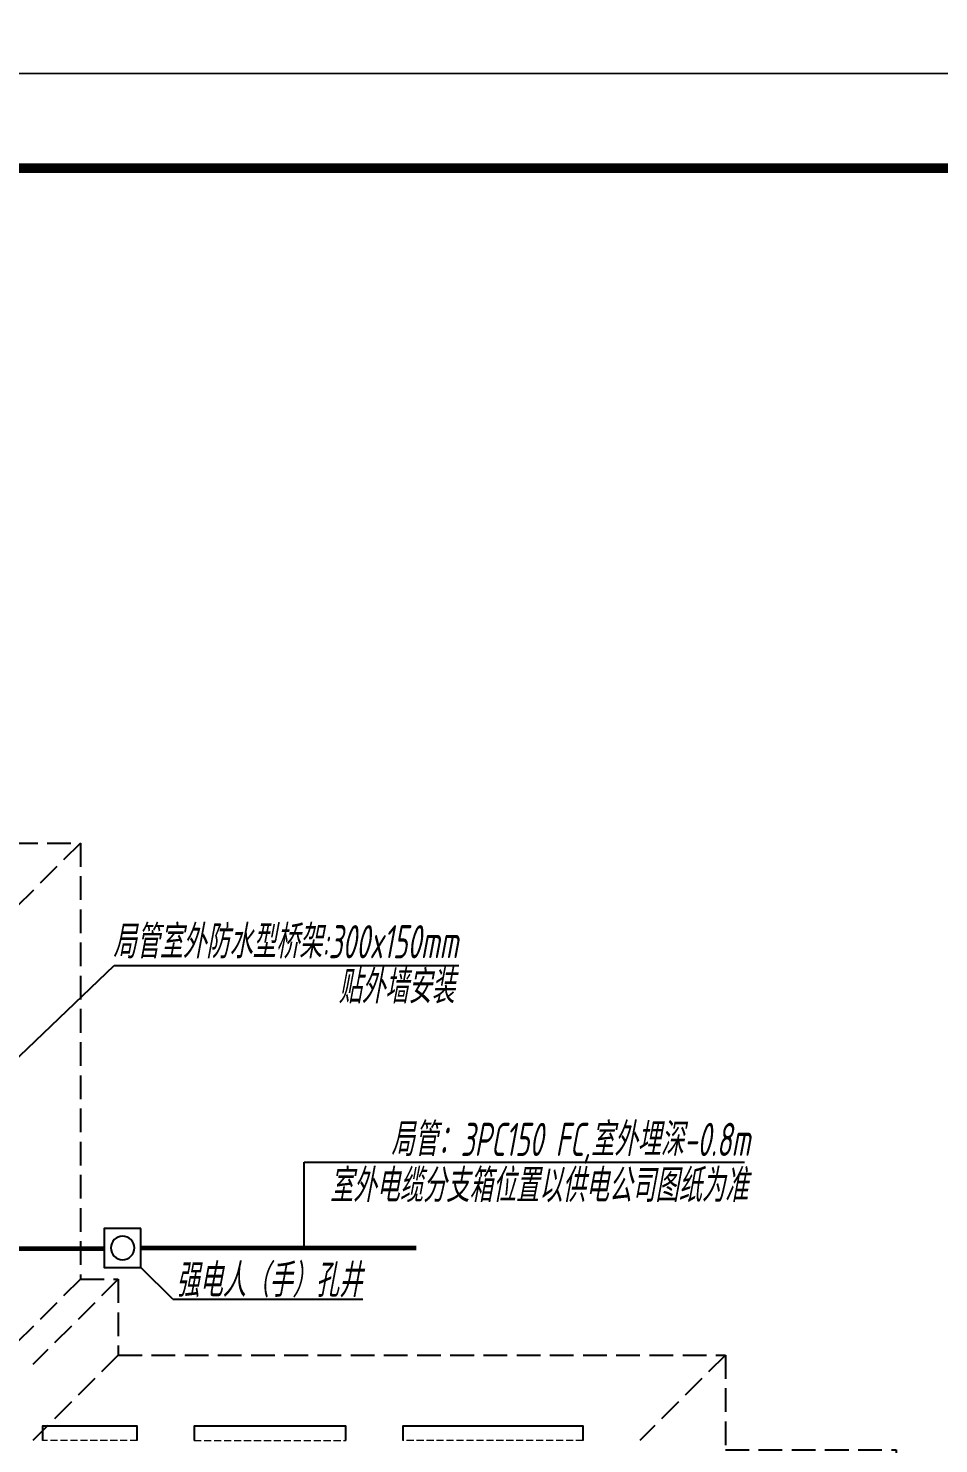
# Model space of a CAD drawing. Extents: x 2803505 to 5851001, y -1372902 to 24339.
# Drawn here: x 3686565 to 3696163, y -881907 to -866979 of the extents above; entities that cross this region are included whole.
import ezdxf
from ezdxf.xclip import XClip

# ---------------------------------------------------------------- set-up
doc = ezdxf.new("R2010")
doc.units = 0
doc.header["$LTSCALE"] = 1000
doc.header["$MEASUREMENT"] = 0
doc.header["$XCLIPFRAME"] = 2
doc.linetypes.add('DASH', pattern=[0.35, 0.25, -0.1])
doc.linetypes.add('DOTE', pattern=[2.42, 2, -0.2, 0.02, -0.2])
doc.layers.get('0').update_dxf_attribs({"linetype": 'CONTINUOUS'})
for name, color, linetype in [('!!DIM-动力', 7, 'CONTINUOUS'), ('!!电气', 1, 'CONTINUOUS'), ('DIM-照明', 7, 'CONTINUOUS'), ('WIRE-动力', 7, 'CONTINUOUS'), ('卫生间', 6, 'CONTINUOUS'), ('看线', 185, 'CONTINUOUS')]:
    doc.layers.add(name, color=color, linetype=linetype)
for name, color, linetype, lineweight in [('DOTE', 19, 'DOTE', 9), ('图框', 147, 'CONTINUOUS', 20), ('平面-看线', 252, 'CONTINUOUS', 15)]:
    doc.layers.add(name, color=color, linetype=linetype, lineweight=lineweight)
doc.styles.add('HZTXT', font='gbeitc.shx', dxfattribs={"width": 0.8, "height": 400, "bigfont": 'hztxt.shx'})

# ---------------------------------------------------------------- blocks, each defined once
blk = doc.blocks.new('A$C148B7D8E')
at = {"layer": '卫生间', "color": 252, "linetype": 'DASH'}
for p, q in [((7700, 15400), (8600, 14500)), ((7300, 10800), (8200, 9900)), ((7700, 10800), (8600, 9900)), ((900, 10000), (1800, 9100)), ((7300, 10000), (8200, 9100))]:
    blk.add_line(p, q, dxfattribs=at)
blk.add_lwpolyline([(16100, 14000), (16100, 15400), (7700, 15400), (7700, 10800), (7300, 10800), (7300, 10000), (900, 10000), (900, 9000), (-900, 9000), (-900, -900), (1750, -900), (1750, -2100), (23450, -2100), (23450, -900), (25100, -900)], dxfattribs=at)
blk = doc.blocks.new('A$C66B635E3')
at = {"layer": '平面-看线', "color": 252, "linetype": 'DASH', "ltscale": 0.3}
for points in [[(43000, 10200), (42000, 10200)], [(43600, 10200), (45200, 10200)], [(47700, 10200), (45800, 10200)]]:
    blk.add_lwpolyline(points, dxfattribs=at)
at = {"layer": '看线', "color": 252, "ltscale": 0.5}
for points in [[(43000, 10200), (43000, 10350), (42000, 10350), (42000, 10200)], [(45200, 10200), (45200, 10350), (43600, 10350), (43600, 10200)], [(47700, 10200), (47700, 10350), (45800, 10350), (45800, 10200)]]:
    blk.add_lwpolyline(points, dxfattribs=at)
at = {"color": 252, "xscale": -1}
blk.add_blockref('A$C148B7D8E', (50100, 1100), dxfattribs=at)
blk = doc.blocks.new('dfgdsgsdg')
at = {"layer": '!!DIM-动力'}
blk.add_lwpolyline([(1783913, 547079), (1784300, 547079), (1784300, 546668), (1783913, 546668)], close=True, dxfattribs=at)
blk.add_circle((1784105, 546875), 124, dxfattribs=at)
blk = doc.blocks.new('A$C74D73064')
at = {"layer": 'DOTE', "color": 252}
for p, q in [((-25245, 93137), (-25245, 8149)), ((-19795, 93137), (-19795, 8149))]:
    blk.add_line(p, q, dxfattribs=at)

msp = doc.modelspace()

# ---------------------------------------------------------------- linework, layer by layer
at = {"layer": '!!电气'}
for p, q in [((3684655.7, -879554.8), (3687470.3, -876864.5)), ((3687470.3, -876864.5), (3691104.7, -876864.5)), ((3689472.6, -878936.6), (3694115.2, -878936.6)), ((3689472.6, -879843.6), (3689472.6, -878936.6))]:
    msp.add_line(p, q, dxfattribs=at)
at = {"layer": 'DIM-照明', "color": 7}
for q in [(3687751.2, -880049.3), (3690092.2, -880381.9)]:
    msp.add_line((3688088, -880381.9), q, dxfattribs=at)
at = {"layer": 'WIRE-动力', "color": 6, "linetype": 'Continuous', "const_width": 50}
for points in [[(3684753.6, -879849), (3687363.9, -879849)], [(3687751.2, -879843.6), (3690655.9, -879843.6)]]:
    msp.add_lwpolyline(points, dxfattribs=at)
at = {"layer": '图框'}
for points in [[(3630411.1, -808053.6), (3714511.1, -808053.6), (3714511.1, -867453.6), (3630411.1, -867453.6)], [(3630411.1, -867453.6), (3714511.1, -867453.6), (3714511.1, -926853.6), (3630411.1, -926853.6)]]:
    msp.add_lwpolyline(points, close=True, dxfattribs=at)
at = {"layer": '图框', "const_width": 100}
msp.add_lwpolyline([(3713511.1, -925853.6), (3713511.1, -868453.6), (3632911.1, -868453.6), (3632911.1, -925853.6)], close=True, dxfattribs=at)

# ---------------------------------------------------------------- block references
at = {"layer": '!!DIM-动力', "xscale": -1, "rotation": 359.9982631100344}
msp.add_blockref('dfgdsgsdg', (5471647.2, -1426771.1), dxfattribs=at)
at = {"layer": '!!电气'}
msp.add_blockref('A$C66B635E3', (3644713.6, -892072), dxfattribs=at)
at = {"color": 252}
ref = msp.add_blockref('A$C74D73064', (3714796.2, -900311.3), dxfattribs=at)
XClip(ref).set_block_clipping_path([(-72082.5976296387, 50822.2577331646), (-18082.6107620973, 70322.2577319878)])

# ---------------------------------------------------------------- texts
at = {"layer": 'DIM-照明', "color": 7, "style": 'HZTXT', "width": 0.7}
for s, p in [('局管室外防水型桥架:300x150mm', (3687456.1, -876787.3)), ('贴外墙安装', (3689832.2, -877263.3))]:
    msp.add_text(s, height=350, rotation=360, dxfattribs=at).set_placement(p)
for s, p in [('局管：3PC150 FC,室外埋深-0.8m', (3690387.3, -878872.6, 1500)), ('室外电缆分支箱位置以供电公司图纸为准', (3689741.4, -879359.4, 1500)), ('强电人（手）孔井', (3688120.7, -880359.6))]:
    msp.add_text(s, height=350, dxfattribs=at).set_placement(p)

doc.saveas('drawing.dxf')
